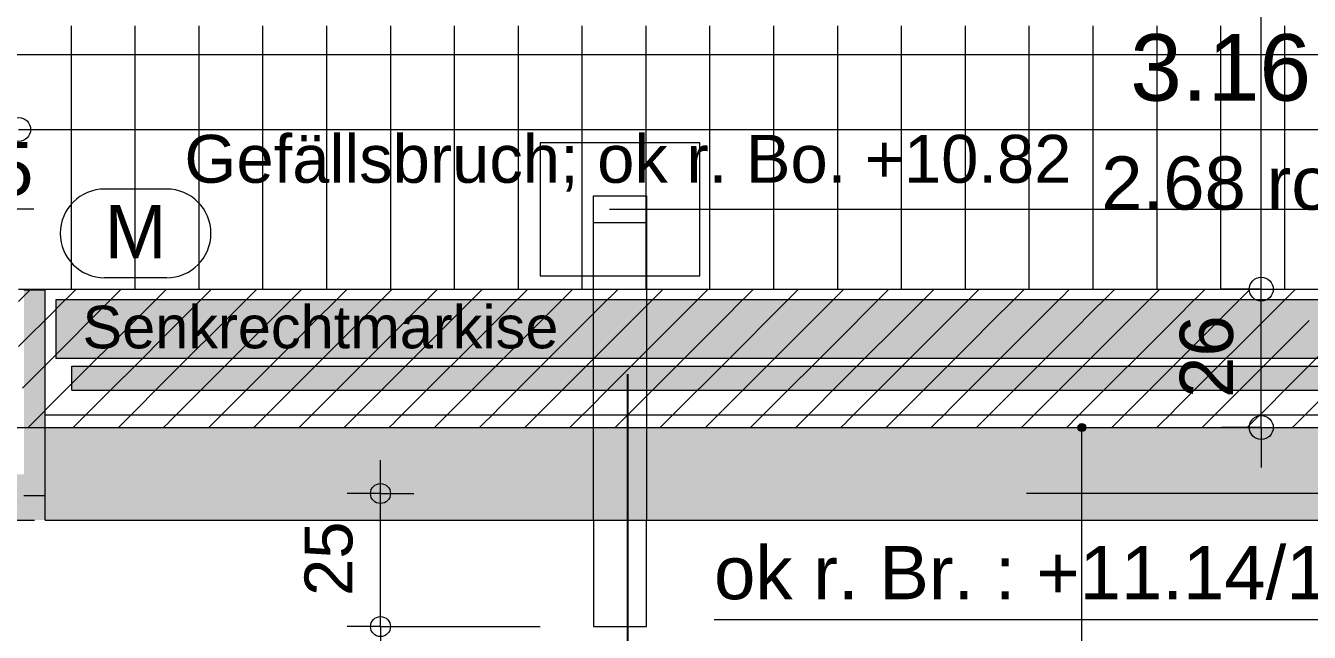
# Model space of a CAD drawing. Header units: metres. Extents: x 0.003 to 0.843, y 0.003 to 0.597.
# Drawn here: x 0.50242 to 0.55067, y 0.1042 to 0.127 of the extents above; entities that cross this region are included whole.
import ezdxf

# ---------------------------------------------------------------- set-up
doc = ezdxf.new("R2010")
doc.units = ezdxf.units.M
for name, pattern in [('AUSGEZOGEN', [0]), ('KURZGESTRICHELT', [0.0025, 0.0015, -0.001]), ('LINIE_17', [0.0005, 0, -0.0005]), ('LINIE_23', [0.0079, 0.004, -0.0013, 0, -0.0013, 0, -0.0013]), ('PHANTOM', [63.5, 31.75, -6.35, 6.35, -6.35, 6.35, -6.35]), ('PUNKT', [6.35, 0, -6.35]), ('RAND', [44.45, 12.7, -6.35, 12.7, -6.35, 0, -6.35]), ('VERDECKT', [9.525, 6.35, -3.175])]:
    doc.linetypes.add(name, pattern=pattern)
for name, color, linetype, lineweight in [('Allgemein', 7, 'AUSGEZOGEN', 18), ('Ausbau Raeume', 7, 'AUSGEZOGEN', 18), ('Bauachsen grob', 7, 'RAND', 13), ('Beton Ansicht', 7, 'AUSGEZOGEN', 13), ('Beton verdeckt vorne', 7, 'KURZGESTRICHELT', 13), ('Bodenplatte', 7, 'AUSGEZOGEN', 18), ('Decke', 7, 'AUSGEZOGEN', 35), ('Detailmasse', 7, 'AUSGEZOGEN', 13), ('Dichtung', 240, 'AUSGEZOGEN', 13), ('Elektro Text', 2, 'AUSGEZOGEN', 18), ('Holz Fassadenverkleidung', 7, 'AUSGEZOGEN', 18), ('Holzgelaender', 7, 'AUSGEZOGEN', 25), ('Konstruktion oben', 7, 'VERDECKT', 13), ('Rolladen', 7, 'AUSGEZOGEN', 13), ('Spengler', 7, 'AUSGEZOGEN', 18), ('Text Koten', 7, 'AUSGEZOGEN', 25), ('Text Werkplan Ausfuehrung', 7, 'AUSGEZOGEN', 25), ('Vermassung Decke', 180, 'VERDECKT', 25), ('Vorhangbrett', 7, 'AUSGEZOGEN', 13), ('Werkplan- Ausfuehrungsmasse', 7, 'AUSGEZOGEN', 13)]:
    doc.layers.add(name, color=color, linetype=linetype, lineweight=lineweight)
doc.layers.add('Entwaesserungsb._ Retentionb', color=7, linetype='AUSGEZOGEN', lineweight=25, true_color=0x494949)
doc.styles.add('ARIAL', font='ARIAL.TTF')

msp = doc.modelspace()

# ---------------------------------------------------------------- hatches: boundary and pattern name
at = {"layer": 'Allgemein', "linetype": 'AUSGEZOGEN', "lineweight": 13}
msp.add_hatch(color=32, dxfattribs=at).paths.add_polyline_path([(0.50236, 0.117057), (0.50236, 0.109337), (0.50316, 0.109337), (0.50316, 0.117057)])
at = {"layer": 'Holzgelaender', "linetype": 'AUSGEZOGEN', "lineweight": 13, "true_color": 0xe3e3e3}
msp.add_hatch(color=254, dxfattribs=at).paths.add_polyline_path([(0.50416, 0.114197), (0.50416, 0.113297), (0.56346, 0.113297), (0.56346, 0.114197)])
at = {"layer": 'Rolladen', "linetype": 'AUSGEZOGEN', "lineweight": 13, "true_color": 0xf2edfc}
msp.add_hatch(color=7, dxfattribs=at).paths.add_polyline_path([(0.56406, 0.116697), (0.56406, 0.114497), (0.50356, 0.114497), (0.50356, 0.116697)], flags=16)
at = {"layer": 'Spengler', "linetype": 'AUSGEZOGEN', "lineweight": 13, "true_color": 0xfafafa}
for points in [[(0.50316, 0.111897), (0.50316, 0.108417), (0.56446, 0.108417), (0.56446, 0.111897)], [(0.50236, 0.110137), (0.45436, 0.110137), (0.45436, 0.109417), (0.45356, 0.109417), (0.45356, 0.108417), (0.50316, 0.108417), (0.50316, 0.109417), (0.50236, 0.109417)]]:
    msp.add_hatch(color=7, dxfattribs=at).paths.add_polyline_path(points)
at = {"layer": 'Text Werkplan Ausfuehrung', "linetype": 'AUSGEZOGEN', "lineweight": 13, "true_color": 0xff8c8c}
for points in [[(0.541967, 0.111897), (0.542267, 0.111897), (0.542246, 0.111972)], [(0.541967, 0.111897), (0.542246, 0.111972), (0.541988, 0.111972)], [(0.541988, 0.111972), (0.542246, 0.111972), (0.542192, 0.112026)], [(0.541988, 0.111972), (0.542192, 0.112026), (0.542042, 0.112026)], [(0.542042, 0.112026), (0.542192, 0.112026), (0.542117, 0.112047)], [(0.541988, 0.111822), (0.542267, 0.111897), (0.541967, 0.111897)], [(0.541988, 0.111822), (0.542246, 0.111822), (0.542267, 0.111897)], [(0.542042, 0.111768), (0.542246, 0.111822), (0.541988, 0.111822)], [(0.542042, 0.111768), (0.542192, 0.111768), (0.542246, 0.111822)], [(0.542192, 0.111768), (0.542042, 0.111768), (0.542117, 0.111747)]]:
    msp.add_hatch(color=11, dxfattribs=at).paths.add_polyline_path(points)

# ---------------------------------------------------------------- linework, layer by layer
at = {"layer": 'Allgemein', "color": 7, "linetype": 'AUSGEZOGEN', "lineweight": 13}
for p, q in [((0.50316, 0.117057), (0.50236, 0.117057)), ((0.50316, 0.109337), (0.50316, 0.117057)), ((0.50236, 0.109337), (0.50316, 0.109337))]:
    msp.add_line(p, q, dxfattribs=at)
at = {"layer": 'Ausbau Raeume', "color": 254, "linetype": 'AUSGEZOGEN', "lineweight": 18}
for p, q in [((0.504142, 0.119803), (0.504142, 0.126989)), ((0.506542, 0.119803), (0.506542, 0.126989)), ((0.508942, 0.119803), (0.508942, 0.126989)), ((0.511342, 0.119803), (0.511342, 0.126989)), ((0.513742, 0.119803), (0.513742, 0.126989)), ((0.516142, 0.119803), (0.516142, 0.126989)), ((0.518542, 0.119803), (0.518542, 0.126989)), ((0.520942, 0.119803), (0.520942, 0.126989)), ((0.523342, 0.119803), (0.523342, 0.126989)), ((0.525742, 0.119803), (0.525742, 0.126989)), ((0.528142, 0.119803), (0.528142, 0.126989)), ((0.530542, 0.119803), (0.530542, 0.126989)), ((0.532942, 0.119803), (0.532942, 0.126989)), ((0.535342, 0.119803), (0.535342, 0.126989)), ((0.537742, 0.119803), (0.537742, 0.126989)), ((0.540142, 0.119803), (0.540142, 0.126989)), ((0.542542, 0.119803), (0.542542, 0.126989)), ((0.544942, 0.119803), (0.544942, 0.126989)), ((0.547342, 0.119803), (0.547342, 0.126989)), ((0.549742, 0.119803), (0.549742, 0.126989)), ((0.504142, 0.117097), (0.504142, 0.119789)), ((0.506542, 0.117097), (0.506542, 0.119789)), ((0.508942, 0.117097), (0.508942, 0.119789)), ((0.511342, 0.117097), (0.511342, 0.119789)), ((0.513742, 0.117097), (0.513742, 0.119789)), ((0.516142, 0.117097), (0.516142, 0.119789)), ((0.518542, 0.117097), (0.518542, 0.119789)), ((0.520942, 0.117097), (0.520942, 0.119789)), ((0.523342, 0.117097), (0.523342, 0.119789)), ((0.525742, 0.117097), (0.525742, 0.119789)), ((0.528142, 0.117097), (0.528142, 0.119789)), ((0.530542, 0.117097), (0.530542, 0.119789)), ((0.532942, 0.117097), (0.532942, 0.119789)), ((0.535342, 0.117097), (0.535342, 0.119789)), ((0.537742, 0.117097), (0.537742, 0.119789)), ((0.540142, 0.117097), (0.540142, 0.119789)), ((0.542542, 0.117097), (0.542542, 0.119789)), ((0.544942, 0.117097), (0.544942, 0.119789)), ((0.547342, 0.117097), (0.547342, 0.119789)), ((0.549742, 0.117097), (0.549742, 0.119789))]:
    msp.add_line(p, q, dxfattribs=at)
at = {"layer": 'Bauachsen grob', "color": 32, "linetype": 'LINIE_23', "lineweight": 25, "true_color": 0xc36e14}
msp.add_line((0.52506, 0.013897), (0.52506, 0.581), dxfattribs=at)
at = {"layer": 'Beton Ansicht', "color": 7, "linetype": 'AUSGEZOGEN', "lineweight": 13}
msp.add_line((0.50216, 0.117097), (0.56546, 0.117097), dxfattribs=at)
at = {"layer": 'Beton verdeckt vorne', "color": 7, "linetype": 'VERDECKT', "lineweight": 13}
msp.add_line((0.50216, 0.111897), (0.56546, 0.111897), dxfattribs=at)
at = {"layer": 'Bodenplatte', "color": 92, "linetype": 'VERDECKT', "lineweight": 18, "true_color": 0x00c600}
msp.add_line((0.31916, 0.111897), (0.63756, 0.111897), dxfattribs=at)
at = {"layer": 'Decke', "color": 92, "linetype": 'LINIE_17', "lineweight": 18, "true_color": 0x00c600}
msp.add_line((0.56586, 0.125897), (0.50176, 0.125897), dxfattribs=at)
at = {"layer": 'Decke', "color": 92, "linetype": 'PHANTOM', "lineweight": 18, "true_color": 0x00c600}
msp.add_line((0.31916, 0.111897), (0.63756, 0.111897), dxfattribs=at)
at = {"layer": 'Detailmasse', "color": 240, "linetype": 'AUSGEZOGEN', "lineweight": 13}
for p, q in [((0.51576, 0.109417), (0.51576, 0.110667)), ((0.51576, 0.109417), (0.51451, 0.109417)), ((0.51576, 0.109417), (0.51701, 0.109417)), ((0.51576, 0.109417), (0.51576, 0.109417)), ((0.51576, 0.104417), (0.51576, 0.109417)), ((0.51576, 0.104417), (0.51451, 0.104417)), ((0.51576, 0.104417), (0.51701, 0.104417)), ((0.51576, 0.104417), (0.52176, 0.104417)), ((0.51576, 0.104417), (0.51576, 0.103167))]:
    msp.add_line(p, q, dxfattribs=at)
for centre in [(0.51576, 0.109417), (0.51576, 0.104417)]:
    msp.add_circle(centre, 0.000375, dxfattribs=at)
at = {"layer": 'Dichtung', "color": 21, "linetype": 'AUSGEZOGEN', "lineweight": 13, "true_color": 0xffa8a8}
for p, q in [((0.50216, 0.116634), (0.502623, 0.117097)), ((0.503574, 0.116351), (0.504321, 0.117097)), ((0.504423, 0.115503), (0.506018, 0.117097)), ((0.505271, 0.114654), (0.507389, 0.116771)), ((0.507393, 0.116776), (0.507715, 0.117097)), ((0.508241, 0.115927), (0.509412, 0.117097)), ((0.50909, 0.115078), (0.511109, 0.117097)), ((0.51206, 0.116351), (0.512806, 0.117097)), ((0.512908, 0.115503), (0.514503, 0.117097)), ((0.513757, 0.114654), (0.515874, 0.116771)), ((0.515878, 0.116776), (0.5162, 0.117097)), ((0.516727, 0.115927), (0.517897, 0.117097)), ((0.517575, 0.115078), (0.519594, 0.117097)), ((0.520545, 0.116351), (0.521291, 0.117097)), ((0.521393, 0.115503), (0.522988, 0.117097)), ((0.522242, 0.114654), (0.524359, 0.116771)), ((0.524363, 0.116776), (0.524685, 0.117097)), ((0.525212, 0.115927), (0.526382, 0.117097)), ((0.52606, 0.115078), (0.528079, 0.117097)), ((0.52903, 0.116351), (0.529776, 0.117097)), ((0.529879, 0.115503), (0.531473, 0.117097)), ((0.530727, 0.114654), (0.532844, 0.116771)), ((0.532849, 0.116776), (0.53317, 0.117097)), ((0.533697, 0.115927), (0.534868, 0.117097)), ((0.534546, 0.115078), (0.536565, 0.117097)), ((0.537516, 0.116351), (0.538262, 0.117097)), ((0.538364, 0.115503), (0.539959, 0.117097)), ((0.539213, 0.114654), (0.54133, 0.116771)), ((0.541334, 0.116776), (0.541656, 0.117097)), ((0.542182, 0.115927), (0.543353, 0.117097)), ((0.543031, 0.115078), (0.54505, 0.117097)), ((0.546001, 0.116351), (0.546747, 0.117097)), ((0.546849, 0.115503), (0.548444, 0.117097)), ((0.547698, 0.114654), (0.549815, 0.116771)), ((0.549819, 0.116776), (0.550141, 0.117097)), ((0.50216, 0.114937), (0.50357, 0.116347)), ((0.509938, 0.11423), (0.512055, 0.116347)), ((0.518424, 0.11423), (0.520541, 0.116347)), ((0.526909, 0.11423), (0.529026, 0.116347)), ((0.535394, 0.11423), (0.537511, 0.116347)), ((0.543879, 0.11423), (0.545997, 0.116347)), ((0.50612, 0.113806), (0.508237, 0.115923)), ((0.514605, 0.113806), (0.516722, 0.115923)), ((0.523091, 0.113806), (0.525208, 0.115923)), ((0.531576, 0.113806), (0.533693, 0.115923)), ((0.540061, 0.113806), (0.542178, 0.115923)), ((0.548546, 0.113806), (0.550663, 0.115923)), ((0.502302, 0.113381), (0.504419, 0.115498)), ((0.510787, 0.113381), (0.512904, 0.115498)), ((0.519272, 0.113381), (0.521389, 0.115498)), ((0.527757, 0.113381), (0.529875, 0.115498)), ((0.536243, 0.113381), (0.53836, 0.115498)), ((0.544728, 0.113381), (0.546845, 0.115498)), ((0.506969, 0.112957), (0.509086, 0.115074)), ((0.515454, 0.112957), (0.517571, 0.115074)), ((0.523939, 0.112957), (0.526056, 0.115074)), ((0.532424, 0.112957), (0.534541, 0.115074)), ((0.54091, 0.112957), (0.543027, 0.115074)), ((0.549395, 0.112957), (0.551512, 0.115074)), ((0.50315, 0.112533), (0.505267, 0.11465)), ((0.511635, 0.112533), (0.513753, 0.11465)), ((0.520121, 0.112533), (0.522238, 0.11465)), ((0.528606, 0.112533), (0.530723, 0.11465)), ((0.537091, 0.112533), (0.539208, 0.11465)), ((0.545577, 0.112533), (0.547694, 0.11465)), ((0.507817, 0.112109), (0.509934, 0.114226)), ((0.516302, 0.112109), (0.518419, 0.114226)), ((0.524788, 0.112109), (0.526905, 0.114226)), ((0.533273, 0.112109), (0.53539, 0.114226)), ((0.541758, 0.112109), (0.543875, 0.114226)), ((0.550243, 0.112109), (0.552361, 0.114226)), ((0.504212, 0.111897), (0.506116, 0.113801)), ((0.509303, 0.111897), (0.510783, 0.113377)), ((0.512697, 0.111897), (0.514601, 0.113801)), ((0.517788, 0.111897), (0.519268, 0.113377)), ((0.521182, 0.111897), (0.523086, 0.113801)), ((0.526273, 0.111897), (0.527753, 0.113377)), ((0.529668, 0.111897), (0.531572, 0.113801)), ((0.534759, 0.111897), (0.536238, 0.113377)), ((0.538153, 0.111897), (0.540057, 0.113801)), ((0.543244, 0.111897), (0.544724, 0.113377)), ((0.546638, 0.111897), (0.548542, 0.113801)), ((0.505909, 0.111897), (0.506964, 0.112953)), ((0.514394, 0.111897), (0.51545, 0.112953)), ((0.522879, 0.111897), (0.523935, 0.112953)), ((0.531365, 0.111897), (0.53242, 0.112953)), ((0.53985, 0.111897), (0.540905, 0.112953)), ((0.548335, 0.111897), (0.549391, 0.112953)), ((0.502515, 0.111897), (0.503146, 0.112529)), ((0.511, 0.111897), (0.511631, 0.112529)), ((0.519485, 0.111897), (0.520116, 0.112529)), ((0.52797, 0.111897), (0.528602, 0.112529)), ((0.536456, 0.111897), (0.537087, 0.112529)), ((0.544941, 0.111897), (0.545572, 0.112529)), ((0.507606, 0.111897), (0.507813, 0.112104)), ((0.516091, 0.111897), (0.516298, 0.112104)), ((0.524576, 0.111897), (0.524783, 0.112104)), ((0.533062, 0.111897), (0.533269, 0.112104)), ((0.541547, 0.111897), (0.541754, 0.112104)), ((0.550032, 0.111897), (0.550239, 0.112104))]:
    msp.add_line(p, q, dxfattribs=at)
at = {"layer": 'Elektro Text', "color": 40, "linetype": 'AUSGEZOGEN', "lineweight": 18}
for p, q in [((0.507721, 0.120857), (0.505393, 0.120857)), ((0.507721, 0.117524), (0.505393, 0.117524))]:
    msp.add_line(p, q, dxfattribs=at)
for centre, start, end in [((0.505393, 0.119191), 90, 270), ((0.507721, 0.119191), 270, 90)]:
    msp.add_arc(centre, 0.001667, start, end, dxfattribs=at)
at = {"layer": 'Entwaesserungsb._ Retentionb', "color": 7, "linetype": 'LINIE_17', "lineweight": 13}
msp.add_line((0.32436, 0.120097), (0.63236, 0.120097), dxfattribs=at)
at = {"layer": 'Holz Fassadenverkleidung', "color": 7, "linetype": 'LINIE_17', "lineweight": 13}
msp.add_line((0.64004, 0.109417), (0.31668, 0.109417), dxfattribs=at)
at = {"layer": 'Holzgelaender', "color": 7, "linetype": 'AUSGEZOGEN', "lineweight": 13}
for p, q in [((0.50416, 0.113297), (0.50416, 0.114197)), ((0.50416, 0.114197), (0.56346, 0.114197)), ((0.50416, 0.113297), (0.56346, 0.113297))]:
    msp.add_line(p, q, dxfattribs=at)
at = {"layer": 'Konstruktion oben', "color": 7, "linetype": 'PUNKT', "lineweight": 18}
for p, q in [((0.50316, 0.112377), (0.56446, 0.112377)), ((0.64004, 0.109417), (0.31668, 0.109417))]:
    msp.add_line(p, q, dxfattribs=at)
at = {"layer": 'Rolladen', "color": 202, "linetype": 'PHANTOM', "lineweight": 13}
for p, q in [((0.50356, 0.116697), (0.50356, 0.114497)), ((0.56406, 0.116697), (0.50356, 0.116697)), ((0.56406, 0.114497), (0.50356, 0.114497))]:
    msp.add_line(p, q, dxfattribs=at)
at = {"layer": 'Spengler', "color": 240, "linetype": 'LINIE_17', "lineweight": 13}
for p, q in [((0.52776, 0.122597), (0.52176, 0.122597)), ((0.52176, 0.122597), (0.52176, 0.117597)), ((0.52776, 0.117597), (0.52776, 0.122597)), ((0.52176, 0.117597), (0.52776, 0.117597))]:
    msp.add_line(p, q, dxfattribs=at)
at = {"layer": 'Spengler', "color": 240, "linetype": 'VERDECKT', "lineweight": 18}
for p, q in [((0.52376, 0.120597), (0.52576, 0.120597)), ((0.52376, 0.108417), (0.52376, 0.120597)), ((0.52576, 0.120597), (0.52576, 0.108417)), ((0.52376, 0.119597), (0.52576, 0.119597))]:
    msp.add_line(p, q, dxfattribs=at)
at = {"layer": 'Spengler', "color": 7, "linetype": 'AUSGEZOGEN', "lineweight": 13}
for p, q in [((0.50316, 0.111897), (0.56446, 0.111897)), ((0.50316, 0.108417), (0.50316, 0.109417)), ((0.45396, 0.108417), (0.50276, 0.108417)), ((0.50316, 0.108417), (0.56446, 0.108417))]:
    msp.add_line(p, q, dxfattribs=at)
at = {"layer": 'Spengler', "color": 240, "linetype": 'AUSGEZOGEN', "lineweight": 13}
for p, q in [((0.52376, 0.108417), (0.52376, 0.104417)), ((0.52576, 0.104417), (0.52576, 0.108417)), ((0.52376, 0.104417), (0.52576, 0.104417))]:
    msp.add_line(p, q, dxfattribs=at)
at = {"layer": 'Text Koten', "color": 7, "linetype": 'AUSGEZOGEN', "lineweight": 13}
msp.add_line((0.528295, 0.104684), (0.558828, 0.104684), dxfattribs=at)
at = {"layer": 'Text Werkplan Ausfuehrung', "color": 7, "linetype": 'AUSGEZOGEN', "lineweight": 13}
msp.add_line((0.502727, 0.120097), (0.48136, 0.120097), dxfattribs=at)
at = {"layer": 'Text Werkplan Ausfuehrung', "color": 11, "linetype": 'AUSGEZOGEN', "lineweight": 13, "true_color": 0xff8c8c}
for p, q in [((0.542117, 0.112047), (0.542117, 0.112047)), ((0.541967, 0.111897), (0.541967, 0.111897)), ((0.542117, 0.093811), (0.542117, 0.111897)), ((0.542117, 0.111747), (0.542117, 0.111747)), ((0.542267, 0.111897), (0.542267, 0.111897))]:
    msp.add_line(p, q, dxfattribs=at)
msp.add_circle((0.542117, 0.111897), 0.00015, dxfattribs=at)
at = {"layer": 'Vermassung Decke', "color": 92, "linetype": 'AUSGEZOGEN', "lineweight": 13, "true_color": 0x00c600}
for p, q in [((0.54886, 0.117097), (0.54736, 0.117097)), ((0.54886, 0.117097), (0.55036, 0.117097)), ((0.54886, 0.117097), (0.54886, 0.117097)), ((0.54886, 0.111897), (0.54886, 0.117097)), ((0.54886, 0.111897), (0.54736, 0.111897)), ((0.54886, 0.111897), (0.55036, 0.111897)), ((0.54886, 0.111897), (0.54886, 0.111897)), ((0.54886, 0.111897), (0.54886, 0.110397))]:
    msp.add_line(p, q, dxfattribs=at)
msp.add_lwpolyline([(0.54886, 0.117097), (0.54886, 0.123152), (0.54886, 0.123152), (0.54886, 0.160997)], dxfattribs=at)
for centre in [(0.54886, 0.117097), (0.54886, 0.111897)]:
    msp.add_circle(centre, 0.00045, dxfattribs=at)
at = {"layer": 'Werkplan- Ausfuehrungsmasse', "color": 7, "linetype": 'AUSGEZOGEN', "lineweight": 13}
msp.add_line((0.50216, 0.123097), (0.56546, 0.123097), dxfattribs=at)
msp.add_circle((0.50216, 0.123097), 0.00045, dxfattribs=at)

# ---------------------------------------------------------------- texts
at = {"layer": 'Detailmasse', "color": 240, "linetype": 'AUSGEZOGEN', "lineweight": 18, "insert": (0.514729, 0.105569), "char_height": 0.0018, "width": 0.0009, "attachment_point": 7, "rotation": 90, "style": 'ARIAL'}
msp.add_mtext('25', dxfattribs=at)
at = {"layer": 'Elektro Text', "color": 40, "linetype": 'AUSGEZOGEN', "lineweight": 18, "insert": (0.505393, 0.118257), "char_height": 0.002, "width": 0.001, "attachment_point": 7, "style": 'ARIAL'}
msp.add_mtext('M', dxfattribs=at)
at = {"layer": 'Entwaesserungsb._ Retentionb', "color": 7, "linetype": 'AUSGEZOGEN', "lineweight": 18, "insert": (0.508391, 0.120759), "char_height": 0.0018, "width": 0.0009, "attachment_point": 7, "style": 'ARIAL'}
msp.add_mtext('Gefällsbruch;\\~ok\\~r.\\~Bo.\\~+10.82', dxfattribs=at)
at = {"layer": 'Text Koten', "color": 7, "linetype": 'AUSGEZOGEN', "lineweight": 18, "char_height": 0.002, "width": 0.001, "attachment_point": 7, "style": 'ARIAL'}
for s, insert in [('ok\\~r.\\~Bo.\\~:\\~+10.85', (0.48136, 0.120591)), ('ok\\~r.\\~Br.\\~:\\~+11.14/11.13', (0.528295, 0.105417))]:
    msp.add_mtext(s, dxfattribs=dict(at, insert=insert))
at = {"layer": 'Vermassung Decke', "color": 92, "linetype": 'AUSGEZOGEN', "lineweight": 18, "true_color": 0x00c600, "insert": (0.547826, 0.113008), "char_height": 0.002, "width": 0.001, "attachment_point": 7, "rotation": 90, "style": 'ARIAL'}
msp.add_mtext('26', dxfattribs=at)
at = {"layer": 'Vorhangbrett', "color": 191, "linetype": 'AUSGEZOGEN', "lineweight": 18, "true_color": 0xbe96ea, "insert": (0.50456, 0.114851), "char_height": 0.0016, "width": 0.0008, "attachment_point": 7, "style": 'ARIAL'}
msp.add_mtext('Senkrechtmarkise', dxfattribs=at)
at = {"layer": 'Werkplan- Ausfuehrungsmasse', "color": 7, "linetype": 'AUSGEZOGEN', "lineweight": 25, "insert": (0.543935, 0.124142), "char_height": 0.0025, "width": 0.00125, "attachment_point": 7, "style": 'ARIAL'}
msp.add_mtext('3.16', dxfattribs=at)
at = {"layer": 'Werkplan- Ausfuehrungsmasse', "color": 7, "linetype": 'AUSGEZOGEN', "lineweight": 18, "insert": (0.542844, 0.120055), "char_height": 0.002, "width": 0.001, "attachment_point": 7, "style": 'ARIAL'}
msp.add_mtext('2.68\\~roh', dxfattribs=at)

doc.saveas('drawing.dxf')
